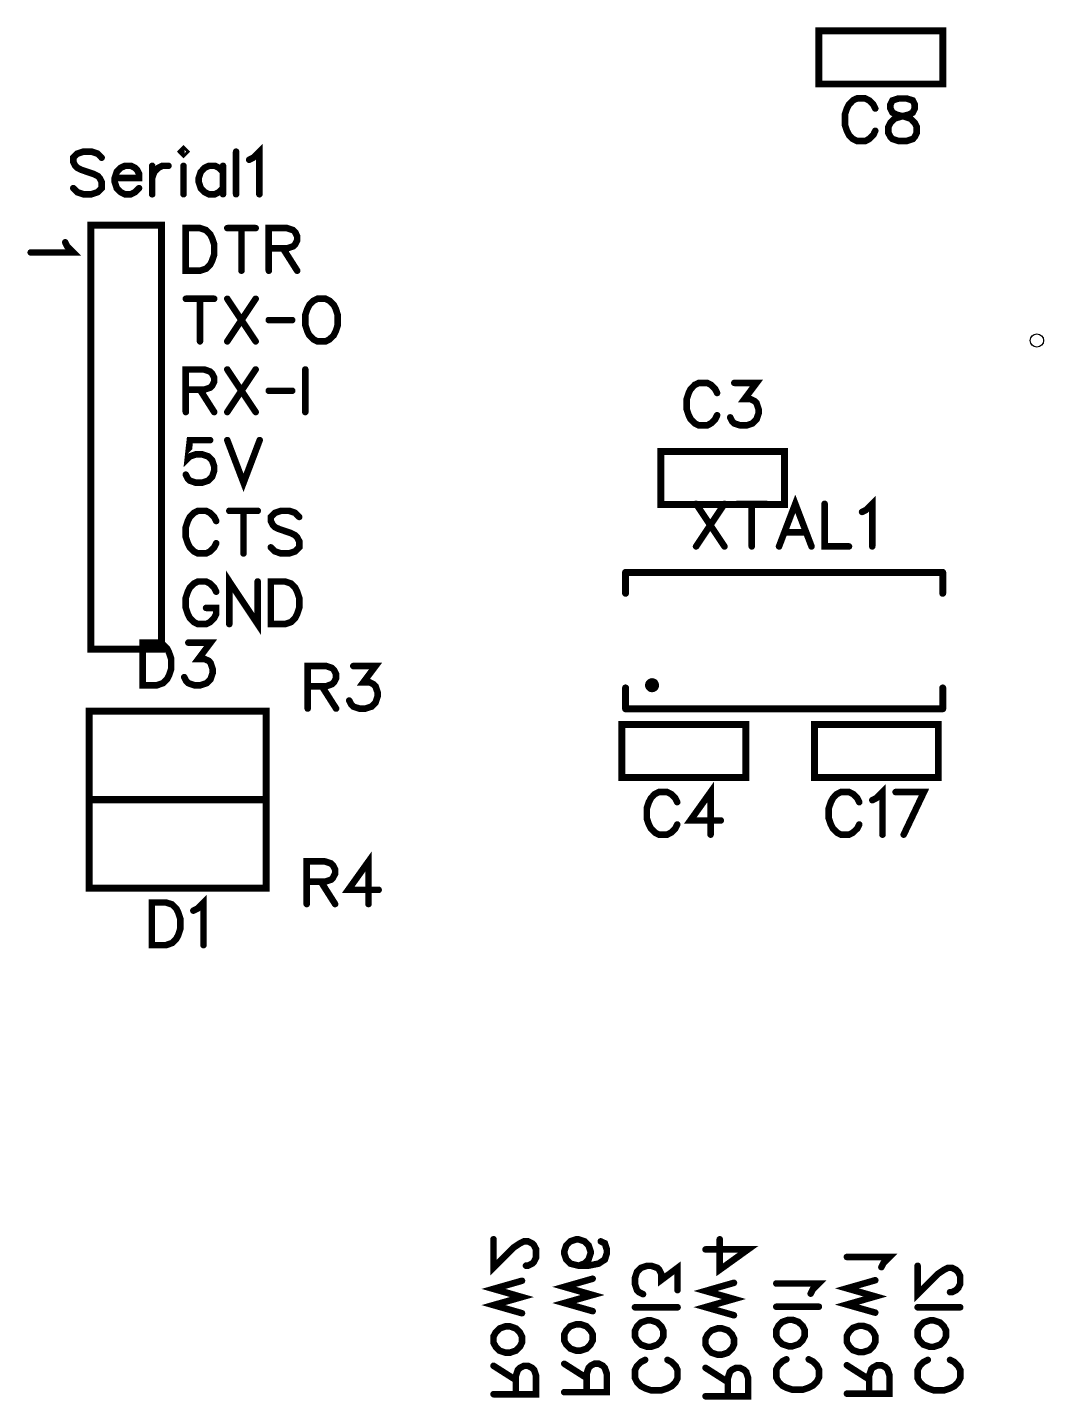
# Model space of a CAD drawing. Extents: x 0.01 to 6.15, y 0 to 8.66.
# Drawn here: x 0.01 to 1.448, y 0.176 to 2.118 of the extents above; entities that cross this region are included whole.
import ezdxf

# ---------------------------------------------------------------- set-up
doc = ezdxf.new("R2010")
doc.units = 0
doc.layers.add('Top_Silk', color=2, linetype='CONTINUOUS')

msp = doc.modelspace()

# ---------------------------------------------------------------- linework, layer by layer
at = {"layer": 'Top_Silk', "linetype": 'CONTINUOUS'}
for points, const_width in [([(1.3053, 2.0377), (1.13, 2.0377), (1.13, 2.1128), (1.3053, 2.1128), (1.3053, 2.0377)], 0.0098), ([(1.2098, 2.003), (1.207, 2.0087), (1.2012, 2.0145), (1.1955, 2.0173), (1.184, 2.0173), (1.1782, 2.0145), (1.1725, 2.0087), (1.1696, 2.003), (1.1668, 1.9944), (1.1668, 1.98), (1.1696, 1.9714), (1.1725, 1.9656), (1.1782, 1.9599), (1.184, 1.957), (1.1955, 1.957), (1.2012, 1.9599), (1.207, 1.9656), (1.2098, 1.9714)], 0.0093), ([(1.2427, 2.0172), (1.2341, 2.0144), (1.2312, 2.0087), (1.2312, 2.0029), (1.2341, 1.9972), (1.2398, 1.9943), (1.2513, 1.9914), (1.2599, 1.9886), (1.2656, 1.9828), (1.2685, 1.9771), (1.2685, 1.9685), (1.2656, 1.9628), (1.2628, 1.9599), (1.2541, 1.957), (1.2427, 1.957), (1.2341, 1.9599), (1.2312, 1.9628), (1.2283, 1.9685), (1.2283, 1.9771), (1.2312, 1.9828), (1.237, 1.9886), (1.2455, 1.9914), (1.257, 1.9943), (1.2628, 1.9972), (1.2656, 2.0029), (1.2656, 2.0087), (1.2628, 2.0144), (1.2541, 2.0172), (1.2427, 2.0172)], 0.0093), ([(0.1152, 1.9334), (0.1095, 1.9391), (0.1008, 1.942), (0.0894, 1.942), (0.0807, 1.9391), (0.075, 1.9334), (0.075, 1.9277), (0.0779, 1.9219), (0.0807, 1.9191), (0.0864, 1.9162), (0.1037, 1.9104), (0.1095, 1.9076), (0.1123, 1.9047), (0.1152, 1.899), (0.1152, 1.8903), (0.1095, 1.8846), (0.1008, 1.8817), (0.0894, 1.8817), (0.0807, 1.8846), (0.075, 1.8903)], 0.0093), ([(0.2282, 1.942), (0.231, 1.9391), (0.2339, 1.942), (0.231, 1.9449), (0.2282, 1.942)], 0.0093), ([(0.3054, 1.942), (0.3054, 1.8817)], 0.0093), ([(0.324, 1.9305), (0.3297, 1.9334), (0.3383, 1.9419), (0.3383, 1.8817)], 0.0093), ([(0.1337, 1.9047), (0.1681, 1.9047), (0.1681, 1.9104), (0.1653, 1.9162), (0.1624, 1.9191), (0.1566, 1.9219), (0.148, 1.9219), (0.1423, 1.9191), (0.1365, 1.9133), (0.1337, 1.9047), (0.1337, 1.899), (0.1365, 1.8903), (0.1423, 1.8846), (0.148, 1.8817), (0.1566, 1.8817), (0.1624, 1.8846), (0.1681, 1.8903)], 0.0093), ([(0.1866, 1.9219), (0.1866, 1.8817)], 0.0093), ([(0.1866, 1.9047), (0.1896, 1.9133), (0.1953, 1.9191), (0.201, 1.9219), (0.2097, 1.9219)], 0.0093), ([(0.231, 1.9219), (0.231, 1.8817)], 0.0093), ([(0.2869, 1.9133), (0.2812, 1.9191), (0.2754, 1.9219), (0.2669, 1.9219), (0.2611, 1.9191), (0.2554, 1.9133), (0.2525, 1.9047), (0.2525, 1.899), (0.2554, 1.8903), (0.2611, 1.8846), (0.2669, 1.8817), (0.2754, 1.8817), (0.2812, 1.8846), (0.2869, 1.8903)], 0.0093), ([(0.2869, 1.9219), (0.2869, 1.8817)], 0.0093), ([(0.2, 1.8381), (0.1, 1.8381), (0.1, 1.238), (0.2, 1.238), (0.2, 1.8381)], 0.0098), ([(0.2342, 1.8338), (0.2342, 1.7735), (0.2543, 1.7735), (0.2629, 1.7764), (0.2687, 1.7821), (0.2715, 1.7879), (0.2744, 1.7964), (0.2744, 1.8108), (0.2715, 1.8195), (0.2687, 1.8252), (0.2629, 1.8309), (0.2543, 1.8338), (0.2342, 1.8338)], 0.0093), ([(0.2929, 1.8338), (0.3331, 1.8338)], 0.0093), ([(0.313, 1.8338), (0.313, 1.7735)], 0.0093), ([(0.3516, 1.8051), (0.3774, 1.8051), (0.3861, 1.808), (0.389, 1.8108), (0.3918, 1.8165), (0.3918, 1.8223), (0.389, 1.828), (0.3861, 1.8309), (0.3774, 1.8338), (0.3516, 1.8338), (0.3516, 1.7735)], 0.0093), ([(0.0636, 1.8137), (0.0665, 1.8079), (0.0751, 1.7993), (0.0148, 1.7993)], 0.0093), ([(0.3717, 1.8051), (0.3918, 1.7735)], 0.0093), ([(0.2342, 1.7338), (0.2744, 1.7338)], 0.0093), ([(0.2543, 1.7338), (0.2543, 1.6735)], 0.0093), ([(0.2929, 1.7338), (0.3331, 1.6735)], 0.0093), ([(0.3331, 1.7338), (0.2929, 1.6735)], 0.0093), ([(0.4206, 1.7338), (0.4148, 1.7309), (0.4091, 1.7252), (0.4062, 1.7195), (0.4033, 1.7108), (0.4033, 1.6965), (0.4062, 1.6879), (0.4091, 1.6821), (0.4148, 1.6764), (0.4206, 1.6735), (0.432, 1.6735), (0.4377, 1.6764), (0.4435, 1.6821), (0.4464, 1.6879), (0.4492, 1.6965), (0.4492, 1.7108), (0.4464, 1.7195), (0.4435, 1.7252), (0.4377, 1.7309), (0.432, 1.7338), (0.4206, 1.7338)], 0.0093), ([(0.3516, 1.7036), (0.3848, 1.7036)], 0.0093), ([(0.2342, 1.6051), (0.26, 1.6051), (0.2686, 1.608), (0.2715, 1.6109), (0.2744, 1.6166), (0.2744, 1.6223), (0.2715, 1.628), (0.2686, 1.6309), (0.26, 1.6338), (0.2342, 1.6338), (0.2342, 1.5735)], 0.0093), ([(0.2929, 1.6338), (0.3331, 1.5735)], 0.0093), ([(0.3331, 1.6338), (0.2929, 1.5735)], 0.0093), ([(0.4033, 1.6338), (0.4033, 1.5735)], 0.0093), ([(0.986, 1.6005), (0.9831, 1.6062), (0.9774, 1.612), (0.9717, 1.6148), (0.9602, 1.6148), (0.9544, 1.612), (0.9487, 1.6062), (0.9458, 1.6005), (0.943, 1.5919), (0.943, 1.5775), (0.9458, 1.569), (0.9487, 1.5632), (0.9544, 1.5575), (0.9602, 1.5546), (0.9717, 1.5546), (0.9774, 1.5575), (0.9831, 1.5632), (0.986, 1.569)], 0.0093), ([(1.0103, 1.6148), (1.0418, 1.6148), (1.0246, 1.5918), (1.0332, 1.5918), (1.0389, 1.589), (1.0418, 1.5861), (1.0447, 1.5775), (1.0447, 1.5718), (1.0418, 1.5632), (1.0361, 1.5574), (1.0275, 1.5546), (1.0189, 1.5546), (1.0103, 1.5574), (1.0074, 1.5603), (1.0045, 1.566)], 0.0093), ([(0.2543, 1.6051), (0.2744, 1.5735)], 0.0093), ([(0.3516, 1.6036), (0.3848, 1.6036)], 0.0093), ([(0.2686, 1.5337), (0.24, 1.5337), (0.2371, 1.5079), (0.24, 1.5108), (0.2486, 1.5137), (0.2571, 1.5137), (0.2658, 1.5108), (0.2715, 1.5051), (0.2744, 1.4965), (0.2744, 1.4908), (0.2715, 1.4821), (0.2658, 1.4764), (0.2571, 1.4735), (0.2486, 1.4735), (0.24, 1.4764), (0.2371, 1.4793), (0.2342, 1.485)], 0.0093), ([(0.2929, 1.5338), (0.3159, 1.4735), (0.3388, 1.5338)], 0.0093), ([(0.9062, 1.5177), (1.0815, 1.5177), (1.0815, 1.4426), (0.9062, 1.4426), (0.9062, 1.5177)], 0.0098), ([(1.1196, 1.3834), (1.0966, 1.4437), (1.0736, 1.3834)], 0.0093), ([(0.2772, 1.4194), (0.2744, 1.4251), (0.2686, 1.4309), (0.2629, 1.4338), (0.2514, 1.4338), (0.2457, 1.4309), (0.24, 1.4251), (0.2371, 1.4194), (0.2342, 1.4108), (0.2342, 1.3964), (0.2371, 1.3879), (0.24, 1.3821), (0.2457, 1.3764), (0.2514, 1.3735), (0.2629, 1.3735), (0.2686, 1.3764), (0.2744, 1.3821), (0.2772, 1.3879)], 0.0093), ([(0.2958, 1.4338), (0.336, 1.4338)], 0.0093), ([(0.3159, 1.4338), (0.3159, 1.3735)], 0.0093), ([(0.3947, 1.4251), (0.389, 1.4309), (0.3804, 1.4338), (0.3689, 1.4338), (0.3603, 1.4309), (0.3545, 1.4251), (0.3545, 1.4194), (0.3574, 1.4137), (0.3603, 1.4108), (0.366, 1.408), (0.3832, 1.4022), (0.389, 1.3993), (0.3918, 1.3964), (0.3947, 1.3907), (0.3947, 1.3821), (0.389, 1.3764), (0.3804, 1.3735), (0.3689, 1.3735), (0.3603, 1.3764), (0.3545, 1.3821)], 0.0093), ([(0.9562, 1.4437), (0.9964, 1.3834)], 0.0093), ([(0.9964, 1.4437), (0.9562, 1.3834)], 0.0093), ([(1.0149, 1.4437), (1.0551, 1.4437)], 0.0093), ([(1.035, 1.4437), (1.035, 1.3834)], 0.0093), ([(1.1381, 1.4437), (1.1381, 1.3834), (1.1725, 1.3834)], 0.0093), ([(1.1911, 1.4322), (1.1968, 1.4351), (1.2055, 1.4436), (1.2055, 1.3834)], 0.0093), ([(1.0823, 1.4035), (1.111, 1.4035)], 0.0093), ([(0.336, 1.3338), (0.336, 1.2735), (0.2958, 1.3338), (0.2958, 1.2735)], 0.0093), ([(0.8564, 1.3171), (0.8564, 1.3466)], 0.0098), ([(0.8564, 1.3466), (1.3052, 1.3466)], 0.0098), ([(1.3052, 1.3171), (1.3052, 1.3466)], 0.0098), ([(0.2772, 1.3194), (0.2744, 1.3251), (0.2686, 1.3309), (0.2629, 1.3338), (0.2514, 1.3338), (0.2457, 1.3309), (0.24, 1.3251), (0.2371, 1.3194), (0.2342, 1.3108), (0.2342, 1.2964), (0.2371, 1.2879), (0.24, 1.2821), (0.2457, 1.2764), (0.2514, 1.2735), (0.2629, 1.2735), (0.2686, 1.2764), (0.2744, 1.2821), (0.2772, 1.2879), (0.2772, 1.2964), (0.2629, 1.2964)], 0.0093), ([(0.3545, 1.3338), (0.3545, 1.2735), (0.3746, 1.2735), (0.3832, 1.2764), (0.389, 1.2821), (0.3918, 1.2879), (0.3947, 1.2964), (0.3947, 1.3108), (0.3918, 1.3194), (0.389, 1.3251), (0.3832, 1.3309), (0.3746, 1.3338), (0.3545, 1.3338)], 0.0093), ([(0.1733, 1.2473), (0.1733, 1.187), (0.1934, 1.187), (0.202, 1.19), (0.2078, 1.1957), (0.2106, 1.2014), (0.2135, 1.21), (0.2135, 1.2244), (0.2106, 1.233), (0.2078, 1.2387), (0.202, 1.2445), (0.1934, 1.2473), (0.1733, 1.2473)], 0.0093), ([(0.2378, 1.2473), (0.2693, 1.2473), (0.2521, 1.2243), (0.2607, 1.2243), (0.2665, 1.2215), (0.2693, 1.2186), (0.2722, 1.21), (0.2722, 1.2043), (0.2693, 1.1957), (0.2636, 1.1899), (0.255, 1.187), (0.2464, 1.187), (0.2378, 1.1899), (0.2349, 1.1928), (0.232, 1.1985)], 0.0093), ([(0.4067, 1.1855), (0.4325, 1.1855), (0.4411, 1.1885), (0.444, 1.1913), (0.4469, 1.197), (0.4469, 1.2028), (0.444, 1.2085), (0.4411, 1.2114), (0.4325, 1.2143), (0.4067, 1.2143), (0.4067, 1.154)], 0.0093), ([(0.4712, 1.2142), (0.5027, 1.2142), (0.4855, 1.1912), (0.4941, 1.1912), (0.4998, 1.1884), (0.5027, 1.1855), (0.5056, 1.1769), (0.5056, 1.1712), (0.5027, 1.1626), (0.497, 1.1568), (0.4884, 1.154), (0.4798, 1.154), (0.4712, 1.1568), (0.4683, 1.1597), (0.4654, 1.1654)], 0.0093), ([(0.4268, 1.1855), (0.4469, 1.154)], 0.0093), ([(0.8564, 1.1537), (0.8564, 1.1832)], 0.0098), ([(0.8989, 1.187), (0.8987, 1.1886), (0.898, 1.19), (0.8969, 1.1911), (0.8955, 1.1918), (0.8939, 1.1921), (0.8924, 1.1918), (0.891, 1.1911), (0.8899, 1.19), (0.8891, 1.1886), (0.8889, 1.187), (0.8891, 1.1855), (0.8899, 1.1841), (0.891, 1.183), (0.8924, 1.1823), (0.8939, 1.182), (0.8955, 1.1823), (0.8969, 1.183), (0.898, 1.1841), (0.8987, 1.1855), (0.8989, 1.187)], 0.0098), ([(1.3052, 1.1537), (1.3052, 1.1832)], 0.0098), ([(0.0976, 1.1502), (0.348, 1.1502), (0.348, 1.025), (0.0976, 1.025), (0.0976, 1.1502)], 0.0098), ([(0.8564, 1.1537), (1.3052, 1.1537)], 0.0098), ([(0.8512, 1.1314), (1.0265, 1.1314), (1.0265, 1.0563), (0.8512, 1.0563), (0.8512, 1.1314)], 0.0098), ([(1.299, 1.0563), (1.1237, 1.0563), (1.1237, 1.1314), (1.299, 1.1314), (1.299, 1.0563)], 0.0098), ([(0.9768, 0.9756), (0.9768, 1.0359), (0.9481, 0.9957), (0.9911, 0.9957)], 0.0093), ([(0.0976, 1.0252), (0.348, 1.0252), (0.348, 0.9), (0.0976, 0.9), (0.0976, 1.0252)], 0.0098), ([(0.9296, 1.0216), (0.9267, 1.0273), (0.921, 1.0331), (0.9153, 1.0359), (0.9038, 1.0359), (0.898, 1.0331), (0.8923, 1.0273), (0.8894, 1.0216), (0.8865, 1.013), (0.8865, 0.9986), (0.8894, 0.99), (0.8923, 0.9843), (0.898, 0.9786), (0.9038, 0.9756), (0.9153, 0.9756), (0.921, 0.9786), (0.9267, 0.9843), (0.9296, 0.99)], 0.0093), ([(1.1871, 1.0216), (1.1842, 1.0273), (1.1784, 1.0331), (1.1727, 1.0359), (1.1613, 1.0359), (1.1555, 1.0331), (1.1498, 1.0273), (1.1469, 1.0216), (1.144, 1.013), (1.144, 0.9986), (1.1469, 0.99), (1.1498, 0.9843), (1.1555, 0.9786), (1.1613, 0.9756), (1.1727, 0.9756), (1.1784, 0.9786), (1.1842, 0.9843), (1.1871, 0.99)], 0.0093), ([(1.2056, 1.0244), (1.2114, 1.0273), (1.22, 1.0359), (1.22, 0.9756)], 0.0093), ([(1.25, 0.9756), (1.2787, 1.0359), (1.2385, 1.0359)], 0.0093), ([(0.4927, 0.8774), (0.4927, 0.9376), (0.464, 0.8975), (0.507, 0.8975)], 0.0093), ([(0.4053, 0.909), (0.4311, 0.909), (0.4397, 0.9119), (0.4426, 0.9148), (0.4455, 0.9205), (0.4455, 0.9262), (0.4426, 0.9319), (0.4397, 0.9349), (0.4311, 0.9377), (0.4053, 0.9377), (0.4053, 0.8774)], 0.0093), ([(0.4254, 0.909), (0.4455, 0.8774)], 0.0093), ([(0.1862, 0.8796), (0.1862, 0.8193), (0.2063, 0.8193), (0.2149, 0.8223), (0.2207, 0.828), (0.2236, 0.8337), (0.2264, 0.8423), (0.2264, 0.8567), (0.2236, 0.8653), (0.2207, 0.871), (0.2149, 0.8768), (0.2063, 0.8796), (0.1862, 0.8796)], 0.0093), ([(0.2449, 0.8681), (0.2507, 0.871), (0.2593, 0.8796), (0.2593, 0.8193)], 0.0093), ([(0.7155, 0.3658), (0.7184, 0.3658), (0.7242, 0.3687), (0.727, 0.3715), (0.7299, 0.3773), (0.7299, 0.3888), (0.727, 0.3945), (0.7242, 0.3973), (0.7184, 0.4002), (0.7127, 0.4002), (0.7069, 0.3973), (0.6984, 0.3916), (0.6696, 0.3629), (0.6696, 0.4031)], 0.0093), ([(0.8214, 0.4002), (0.8271, 0.3974), (0.8299, 0.3888), (0.8299, 0.3831), (0.8271, 0.3744), (0.8184, 0.3687), (0.8041, 0.3658), (0.7898, 0.3658), (0.7783, 0.3687), (0.7726, 0.3744), (0.7697, 0.3831), (0.7697, 0.3859), (0.7726, 0.3945), (0.7783, 0.4002), (0.7869, 0.4031), (0.7898, 0.4031), (0.7984, 0.4002), (0.8041, 0.3945), (0.807, 0.3859), (0.807, 0.3831), (0.8041, 0.3744), (0.7984, 0.3687), (0.7898, 0.3658)], 0.0093), ([(0.9696, 0.3888), (1.0298, 0.3888), (0.9897, 0.36), (0.9897, 0.4031)], 0.0093), ([(0.93, 0.3312), (0.93, 0.3627), (0.907, 0.3455), (0.907, 0.3541), (0.9042, 0.3598), (0.9013, 0.3627), (0.8927, 0.3656), (0.887, 0.3656), (0.8784, 0.3627), (0.8726, 0.357), (0.8698, 0.3483), (0.8698, 0.3397), (0.8726, 0.3312), (0.8755, 0.3283), (0.8812, 0.3254)], 0.0093), ([(1.2184, 0.3637), (1.2213, 0.3695), (1.2299, 0.3781), (1.1696, 0.3781)], 0.0093), ([(1.3156, 0.3283), (1.3184, 0.3283), (1.3242, 0.3312), (1.3271, 0.334), (1.3299, 0.3398), (1.3299, 0.3513), (1.3271, 0.357), (1.3242, 0.3598), (1.3184, 0.3627), (1.3127, 0.3627), (1.307, 0.3598), (1.2984, 0.3541), (1.2697, 0.3254), (1.2697, 0.3656)], 0.0093), ([(0.8099, 0.3014), (0.7697, 0.3129), (0.8099, 0.3243), (0.7697, 0.3358), (0.8099, 0.3473)], 0.0093), ([(1.2098, 0.2993), (1.1696, 0.3107), (1.2098, 0.3222), (1.1696, 0.3337), (1.2098, 0.3452)], 0.0093), ([(0.7098, 0.2985), (0.6696, 0.31), (0.7098, 0.3214), (0.6696, 0.3329), (0.7098, 0.3444)], 0.0093), ([(1.0098, 0.2956), (0.9696, 0.3071), (1.0098, 0.3186), (0.9696, 0.33), (1.0098, 0.3415)], 0.0093), ([(1.1184, 0.3262), (1.1213, 0.332), (1.1299, 0.3406), (1.0697, 0.3406)], 0.0093), ([(0.93, 0.3069), (0.8698, 0.3069)], 0.0093), ([(1.13, 0.3077), (1.0697, 0.3077)], 0.0093), ([(1.33, 0.3069), (1.2697, 0.3069)], 0.0093), ([(0.9099, 0.2653), (0.9071, 0.2596), (0.9013, 0.2539), (0.8927, 0.251), (0.887, 0.251), (0.8784, 0.2539), (0.8727, 0.2596), (0.8698, 0.2653), (0.8698, 0.274), (0.8727, 0.2797), (0.8784, 0.2854), (0.887, 0.2883), (0.8927, 0.2883), (0.9013, 0.2854), (0.9071, 0.2797), (0.9099, 0.274), (0.9099, 0.2653)], 0.0093), ([(1.1099, 0.2661), (1.107, 0.2604), (1.1012, 0.2547), (1.0926, 0.2518), (1.0869, 0.2518), (1.0783, 0.2547), (1.0726, 0.2604), (1.0697, 0.2661), (1.0697, 0.2748), (1.0726, 0.2805), (1.0783, 0.2862), (1.0869, 0.2892), (1.0926, 0.2892), (1.1012, 0.2862), (1.107, 0.2805), (1.1099, 0.2748), (1.1099, 0.2661)], 0.0093), ([(1.3099, 0.2653), (1.307, 0.2596), (1.3013, 0.2539), (1.2926, 0.251), (1.2869, 0.251), (1.2783, 0.2539), (1.2726, 0.2596), (1.2697, 0.2653), (1.2697, 0.274), (1.2726, 0.2797), (1.2783, 0.2854), (1.2869, 0.2883), (1.2926, 0.2883), (1.3013, 0.2854), (1.307, 0.2797), (1.3099, 0.274), (1.3099, 0.2653)], 0.0093), ([(0.7098, 0.2569), (0.707, 0.2512), (0.7012, 0.2455), (0.6926, 0.2426), (0.6869, 0.2426), (0.6783, 0.2455), (0.6726, 0.2512), (0.6696, 0.2569), (0.6696, 0.2656), (0.6726, 0.2713), (0.6783, 0.277), (0.6869, 0.28), (0.6926, 0.28), (0.7012, 0.277), (0.707, 0.2713), (0.7098, 0.2656), (0.7098, 0.2569)], 0.0093), ([(0.8099, 0.2599), (0.807, 0.2542), (0.8013, 0.2484), (0.7926, 0.2455), (0.7869, 0.2455), (0.7783, 0.2484), (0.7726, 0.2542), (0.7697, 0.2599), (0.7697, 0.2685), (0.7726, 0.2742), (0.7783, 0.28), (0.7869, 0.2829), (0.7926, 0.2829), (0.8013, 0.28), (0.807, 0.2742), (0.8099, 0.2685), (0.8099, 0.2599)], 0.0093), ([(1.0098, 0.2541), (1.007, 0.2484), (1.0012, 0.2426), (0.9926, 0.2398), (0.9869, 0.2398), (0.9782, 0.2426), (0.9725, 0.2484), (0.9696, 0.2541), (0.9696, 0.2627), (0.9725, 0.2685), (0.9782, 0.2742), (0.9869, 0.2771), (0.9926, 0.2771), (1.0012, 0.2742), (1.007, 0.2685), (1.0098, 0.2627), (1.0098, 0.2541)], 0.0093), ([(1.2098, 0.2577), (1.207, 0.252), (1.2012, 0.2462), (1.1926, 0.2434), (1.1869, 0.2434), (1.1783, 0.2462), (1.1726, 0.252), (1.1696, 0.2577), (1.1696, 0.2663), (1.1726, 0.2721), (1.1783, 0.2778), (1.1869, 0.2807), (1.1926, 0.2807), (1.2012, 0.2778), (1.207, 0.2721), (1.2098, 0.2663), (1.2098, 0.2577)], 0.0093), ([(0.9157, 0.2325), (0.9214, 0.2296), (0.9272, 0.2239), (0.93, 0.2182), (0.93, 0.2067), (0.9272, 0.2009), (0.9214, 0.1952), (0.9157, 0.1923), (0.9071, 0.1894), (0.8927, 0.1894), (0.8841, 0.1923), (0.8784, 0.1952), (0.8727, 0.2009), (0.8698, 0.2067), (0.8698, 0.2182), (0.8727, 0.2239), (0.8784, 0.2296), (0.8841, 0.2325)], 0.0093), ([(1.1156, 0.2333), (1.1213, 0.2304), (1.1271, 0.2247), (1.13, 0.219), (1.13, 0.2075), (1.1271, 0.2017), (1.1213, 0.196), (1.1156, 0.1931), (1.107, 0.1903), (1.0926, 0.1903), (1.0841, 0.1931), (1.0783, 0.196), (1.0726, 0.2017), (1.0697, 0.2075), (1.0697, 0.219), (1.0726, 0.2247), (1.0783, 0.2304), (1.0841, 0.2333)], 0.0093), ([(1.3157, 0.2325), (1.3214, 0.2296), (1.3271, 0.2239), (1.33, 0.2182), (1.33, 0.2067), (1.3271, 0.2009), (1.3214, 0.1952), (1.3157, 0.1923), (1.307, 0.1894), (1.2926, 0.1894), (1.2841, 0.1923), (1.2783, 0.1952), (1.2726, 0.2009), (1.2697, 0.2067), (1.2697, 0.2182), (1.2726, 0.2239), (1.2783, 0.2296), (1.2841, 0.2325)], 0.0093), ([(0.7012, 0.1839), (0.7012, 0.2097), (0.7041, 0.2183), (0.707, 0.2212), (0.7127, 0.2241), (0.7185, 0.2241), (0.7242, 0.2212), (0.7271, 0.2183), (0.7299, 0.2097), (0.7299, 0.1839), (0.6696, 0.1839)], 0.0093), ([(0.7012, 0.204), (0.6696, 0.2241)], 0.0093), ([(0.8013, 0.1868), (0.8013, 0.2126), (0.8042, 0.2212), (0.807, 0.2242), (0.8127, 0.227), (0.8185, 0.227), (0.8242, 0.2242), (0.8271, 0.2212), (0.83, 0.2126), (0.83, 0.1868), (0.7697, 0.1868)], 0.0093), ([(0.8013, 0.2069), (0.7697, 0.227)], 0.0093), ([(1.0012, 0.181), (1.0012, 0.2068), (1.0041, 0.2155), (1.007, 0.2184), (1.0127, 0.2212), (1.0184, 0.2212), (1.0241, 0.2184), (1.0271, 0.2155), (1.0299, 0.2068), (1.0299, 0.181), (0.9696, 0.181)], 0.0093), ([(1.0012, 0.2011), (0.9696, 0.2212)], 0.0093), ([(1.2012, 0.1847), (1.2012, 0.2105), (1.2041, 0.2191), (1.207, 0.222), (1.2127, 0.2249), (1.2185, 0.2249), (1.2242, 0.222), (1.2271, 0.2191), (1.2299, 0.2105), (1.2299, 0.1847), (1.1696, 0.1847)], 0.0093), ([(1.2012, 0.2048), (1.1696, 0.2249)], 0.0093)]:
    msp.add_lwpolyline(points, dxfattribs=dict(at, const_width=const_width))
for points, const_width in [([(1.2403, 2.0172, 1), (1.245, 2.0172, 1), (1.2403, 2.0172, 1)], 0.0046), ([(1.2075, 2.003, 1), (1.2121, 2.003, 1), (1.2075, 2.003, 1)], 0.0046), ([(1.2075, 1.9714, 1), (1.2121, 1.9714, 1), (1.2075, 1.9714, 1)], 0.0046), ([(0.2259, 1.942, 1), (0.2305, 1.942, 1), (0.2259, 1.942, 1)], 0.0046), ([(0.3031, 1.942, 1), (0.3077, 1.942, 1), (0.3031, 1.942, 1)], 0.0046), ([(0.1128, 1.9334, 1), (0.1175, 1.9334, 1), (0.1128, 1.9334, 1)], 0.0046), ([(0.1843, 1.9219, 1), (0.189, 1.9219, 1), (0.1843, 1.9219, 1)], 0.0046), ([(0.2073, 1.9219, 1), (0.212, 1.9219, 1), (0.2073, 1.9219, 1)], 0.0046), ([(0.2287, 1.9219, 1), (0.2333, 1.9219, 1), (0.2287, 1.9219, 1)], 0.0046), ([(0.2846, 1.9219, 1), (0.2892, 1.9219, 1), (0.2846, 1.9219, 1)], 0.0046), ([(0.3216, 1.9305, 1), (0.3263, 1.9305, 1), (0.3216, 1.9305, 1)], 0.0046), ([(0.1314, 1.9047, 1), (0.136, 1.9047, 1), (0.1314, 1.9047, 1)], 0.0046), ([(0.1843, 1.9047, 1), (0.189, 1.9047, 1), (0.1843, 1.9047, 1)], 0.0046), ([(0.2846, 1.9133, 1), (0.2892, 1.9133, 1), (0.2846, 1.9133, 1)], 0.0046), ([(0.0727, 1.8903, 1), (0.0773, 1.8903, 1), (0.0727, 1.8903, 1)], 0.0046), ([(0.1658, 1.8903, 1), (0.1704, 1.8903, 1), (0.1658, 1.8903, 1)], 0.0046), ([(0.1843, 1.8817, 1), (0.189, 1.8817, 1), (0.1843, 1.8817, 1)], 0.0046), ([(0.2287, 1.8817, 1), (0.2333, 1.8817, 1), (0.2287, 1.8817, 1)], 0.0046), ([(0.2846, 1.8903, 1), (0.2892, 1.8903, 1), (0.2846, 1.8903, 1)], 0.0046), ([(0.2846, 1.8817, 1), (0.2892, 1.8817, 1), (0.2846, 1.8817, 1)], 0.0046), ([(0.3031, 1.8817, 1), (0.3077, 1.8817, 1), (0.3031, 1.8817, 1)], 0.0046), ([(0.336, 1.8817, 1), (0.3407, 1.8817, 1), (0.336, 1.8817, 1)], 0.0046), ([(0.2319, 1.8338, 1), (0.2365, 1.8338, 1), (0.2319, 1.8338, 1)], 0.0046), ([(0.2906, 1.8338, 1), (0.2952, 1.8338, 1), (0.2906, 1.8338, 1)], 0.0046), ([(0.3107, 1.8338, 1), (0.3153, 1.8338, 1), (0.3107, 1.8338, 1)], 0.0046), ([(0.3308, 1.8338, 1), (0.3354, 1.8338, 1), (0.3308, 1.8338, 1)], 0.0046), ([(0.0613, 1.8137, 1), (0.0659, 1.8137, 1), (0.0613, 1.8137, 1)], 0.0046), ([(0.3493, 1.8051, 1), (0.354, 1.8051, 1), (0.3493, 1.8051, 1)], 0.0046), ([(0.3694, 1.8051, 1), (0.3741, 1.8051, 1), (0.3694, 1.8051, 1)], 0.0046), ([(0.0125, 1.7993, 1), (0.0171, 1.7993, 1), (0.0125, 1.7993, 1)], 0.0046), ([(0.3107, 1.7735, 1), (0.3153, 1.7735, 1), (0.3107, 1.7735, 1)], 0.0046), ([(0.3493, 1.7735, 1), (0.354, 1.7735, 1), (0.3493, 1.7735, 1)], 0.0046), ([(0.3895, 1.7735, 1), (0.3941, 1.7735, 1), (0.3895, 1.7735, 1)], 0.0046), ([(0.2319, 1.7338, 1), (0.2365, 1.7338, 1), (0.2319, 1.7338, 1)], 0.0046), ([(0.252, 1.7338, 1), (0.2566, 1.7338, 1), (0.252, 1.7338, 1)], 0.0046), ([(0.2721, 1.7338, 1), (0.2767, 1.7338, 1), (0.2721, 1.7338, 1)], 0.0046), ([(0.2906, 1.7338, 1), (0.2952, 1.7338, 1), (0.2906, 1.7338, 1)], 0.0046), ([(0.3308, 1.7338, 1), (0.3354, 1.7338, 1), (0.3308, 1.7338, 1)], 0.0046), ([(0.4183, 1.7338, 1), (0.4229, 1.7338, 1), (0.4183, 1.7338, 1)], 0.0046), ([(0.3493, 1.7036, 1), (0.354, 1.7036, 1), (0.3493, 1.7036, 1)], 0.0046), ([(0.3825, 1.7036, 1), (0.3871, 1.7036, 1), (0.3825, 1.7036, 1)], 0.0046), ([(0.252, 1.6735, 1), (0.2566, 1.6735, 1), (0.252, 1.6735, 1)], 0.0046), ([(0.2906, 1.6735, 1), (0.2952, 1.6735, 1), (0.2906, 1.6735, 1)], 0.0046), ([(0.3308, 1.6735, 1), (0.3354, 1.6735, 1), (0.3308, 1.6735, 1)], 0.0046), ([(0.2906, 1.6338, 1), (0.2952, 1.6338, 1), (0.2906, 1.6338, 1)], 0.0046), ([(0.3308, 1.6338, 1), (0.3354, 1.6338, 1), (0.3308, 1.6338, 1)], 0.0046), ([(0.401, 1.6338, 1), (0.4056, 1.6338, 1), (0.401, 1.6338, 1)], 0.0046), ([(1.008, 1.6148, 1), (1.0126, 1.6148, 1), (1.008, 1.6148, 1)], 0.0046), ([(0.2319, 1.6051, 1), (0.2365, 1.6051, 1), (0.2319, 1.6051, 1)], 0.0046), ([(0.252, 1.6051, 1), (0.2566, 1.6051, 1), (0.252, 1.6051, 1)], 0.0046), ([(0.3493, 1.6036, 1), (0.354, 1.6036, 1), (0.3493, 1.6036, 1)], 0.0046), ([(0.3825, 1.6036, 1), (0.3871, 1.6036, 1), (0.3825, 1.6036, 1)], 0.0046), ([(0.9837, 1.6005, 1), (0.9883, 1.6005, 1), (0.9837, 1.6005, 1)], 0.0046), ([(0.2319, 1.5735, 1), (0.2365, 1.5735, 1), (0.2319, 1.5735, 1)], 0.0046), ([(0.2721, 1.5735, 1), (0.2767, 1.5735, 1), (0.2721, 1.5735, 1)], 0.0046), ([(0.2906, 1.5735, 1), (0.2952, 1.5735, 1), (0.2906, 1.5735, 1)], 0.0046), ([(0.3308, 1.5735, 1), (0.3354, 1.5735, 1), (0.3308, 1.5735, 1)], 0.0046), ([(0.401, 1.5735, 1), (0.4056, 1.5735, 1), (0.401, 1.5735, 1)], 0.0046), ([(0.9837, 1.569, 1), (0.9883, 1.569, 1), (0.9837, 1.569, 1)], 0.0046), ([(1.0022, 1.566, 1), (1.0068, 1.566, 1), (1.0022, 1.566, 1)], 0.0046), ([(0.2663, 1.5337, 1), (0.2709, 1.5337, 1), (0.2663, 1.5337, 1)], 0.0046), ([(0.2906, 1.5338, 1), (0.2952, 1.5338, 1), (0.2906, 1.5338, 1)], 0.0046), ([(0.3365, 1.5338, 1), (0.3411, 1.5338, 1), (0.3365, 1.5338, 1)], 0.0046), ([(0.2319, 1.485, 1), (0.2365, 1.485, 1), (0.2319, 1.485, 1)], 0.0046), ([(0.2935, 1.4338, 1), (0.2981, 1.4338, 1), (0.2935, 1.4338, 1)], 0.0046), ([(0.3136, 1.4338, 1), (0.3182, 1.4338, 1), (0.3136, 1.4338, 1)], 0.0046), ([(0.3336, 1.4338, 1), (0.3383, 1.4338, 1), (0.3336, 1.4338, 1)], 0.0046), ([(0.9539, 1.4437, 1), (0.9585, 1.4437, 1), (0.9539, 1.4437, 1)], 0.0046), ([(0.9941, 1.4437, 1), (0.9987, 1.4437, 1), (0.9941, 1.4437, 1)], 0.0046), ([(1.0126, 1.4437, 1), (1.0172, 1.4437, 1), (1.0126, 1.4437, 1)], 0.0046), ([(1.0327, 1.4437, 1), (1.0373, 1.4437, 1), (1.0327, 1.4437, 1)], 0.0046), ([(1.0528, 1.4437, 1), (1.0574, 1.4437, 1), (1.0528, 1.4437, 1)], 0.0046), ([(1.1358, 1.4437, 1), (1.1404, 1.4437, 1), (1.1358, 1.4437, 1)], 0.0046), ([(1.1888, 1.4322, 1), (1.1934, 1.4322, 1), (1.1888, 1.4322, 1)], 0.0046), ([(0.2749, 1.4194, 1), (0.2796, 1.4194, 1), (0.2749, 1.4194, 1)], 0.0046), ([(0.3924, 1.4251, 1), (0.397, 1.4251, 1), (0.3924, 1.4251, 1)], 0.0046), ([(1.0799, 1.4035, 1), (1.0846, 1.4035, 1), (1.0799, 1.4035, 1)], 0.0046), ([(1.1087, 1.4035, 1), (1.1133, 1.4035, 1), (1.1087, 1.4035, 1)], 0.0046), ([(0.2749, 1.3879, 1), (0.2796, 1.3879, 1), (0.2749, 1.3879, 1)], 0.0046), ([(0.3522, 1.3821, 1), (0.3568, 1.3821, 1), (0.3522, 1.3821, 1)], 0.0046), ([(0.9539, 1.3834, 1), (0.9585, 1.3834, 1), (0.9539, 1.3834, 1)], 0.0046), ([(0.9941, 1.3834, 1), (0.9987, 1.3834, 1), (0.9941, 1.3834, 1)], 0.0046), ([(1.0327, 1.3834, 1), (1.0373, 1.3834, 1), (1.0327, 1.3834, 1)], 0.0046), ([(1.0713, 1.3834, 1), (1.076, 1.3834, 1), (1.0713, 1.3834, 1)], 0.0046), ([(1.1173, 1.3834, 1), (1.1219, 1.3834, 1), (1.1173, 1.3834, 1)], 0.0046), ([(1.1702, 1.3834, 1), (1.1749, 1.3834, 1), (1.1702, 1.3834, 1)], 0.0046), ([(1.2032, 1.3834, 1), (1.2078, 1.3834, 1), (1.2032, 1.3834, 1)], 0.0046), ([(0.3136, 1.3735, 1), (0.3182, 1.3735, 1), (0.3136, 1.3735, 1)], 0.0046), ([(0.854, 1.3466, 1), (0.8589, 1.3466, 1), (0.854, 1.3466, 1)], 0.0049), ([(0.854, 1.3466, 1), (0.8589, 1.3466, 1), (0.854, 1.3466, 1)], 0.0049), ([(1.3028, 1.3466, 1), (1.3077, 1.3466, 1), (1.3028, 1.3466, 1)], 0.0049), ([(1.3028, 1.3466, 1), (1.3077, 1.3466, 1), (1.3028, 1.3466, 1)], 0.0049), ([(0.2749, 1.3194, 1), (0.2796, 1.3194, 1), (0.2749, 1.3194, 1)], 0.0046), ([(0.3336, 1.3338, 1), (0.3383, 1.3338, 1), (0.3336, 1.3338, 1)], 0.0046), ([(0.3522, 1.3338, 1), (0.3568, 1.3338, 1), (0.3522, 1.3338, 1)], 0.0046), ([(0.854, 1.3171, 1), (0.8589, 1.3171, 1), (0.854, 1.3171, 1)], 0.0049), ([(1.3028, 1.3171, 1), (1.3077, 1.3171, 1), (1.3028, 1.3171, 1)], 0.0049), ([(0.2606, 1.2964, 1), (0.2652, 1.2964, 1), (0.2606, 1.2964, 1)], 0.0046), ([(0.2935, 1.2735, 1), (0.2981, 1.2735, 1), (0.2935, 1.2735, 1)], 0.0046), ([(0.171, 1.2473, 1), (0.1756, 1.2473, 1), (0.171, 1.2473, 1)], 0.0046), ([(0.2355, 1.2473, 1), (0.2401, 1.2473, 1), (0.2355, 1.2473, 1)], 0.0046), ([(0.4689, 1.2142, 1), (0.4735, 1.2142, 1), (0.4689, 1.2142, 1)], 0.0046), ([(0.2297, 1.1985, 1), (0.2343, 1.1985, 1), (0.2297, 1.1985, 1)], 0.0046), ([(0.4044, 1.1855, 1), (0.409, 1.1855, 1), (0.4044, 1.1855, 1)], 0.0046), ([(0.4245, 1.1855, 1), (0.4291, 1.1855, 1), (0.4245, 1.1855, 1)], 0.0046), ([(0.854, 1.1832, 1), (0.8589, 1.1832, 1), (0.854, 1.1832, 1)], 0.0049), ([(0.8965, 1.187, 1), (0.9014, 1.187, 1), (0.8965, 1.187, 1)], 0.0049), ([(1.3028, 1.1832, 1), (1.3077, 1.1832, 1), (1.3028, 1.1832, 1)], 0.0049), ([(0.4631, 1.1654, 1), (0.4677, 1.1654, 1), (0.4631, 1.1654, 1)], 0.0046), ([(0.4044, 1.154, 1), (0.409, 1.154, 1), (0.4044, 1.154, 1)], 0.0046), ([(0.4446, 1.154, 1), (0.4492, 1.154, 1), (0.4446, 1.154, 1)], 0.0046), ([(0.854, 1.1537, 1), (0.8589, 1.1537, 1), (0.854, 1.1537, 1)], 0.0049), ([(0.854, 1.1537, 1), (0.8589, 1.1537, 1), (0.854, 1.1537, 1)], 0.0049), ([(1.3028, 1.1537, 1), (1.3077, 1.1537, 1), (1.3028, 1.1537, 1)], 0.0049), ([(1.3028, 1.1537, 1), (1.3077, 1.1537, 1), (1.3028, 1.1537, 1)], 0.0049), ([(1.2033, 1.0244, 1), (1.2079, 1.0244, 1), (1.2033, 1.0244, 1)], 0.0046), ([(1.2362, 1.0359, 1), (1.2408, 1.0359, 1), (1.2362, 1.0359, 1)], 0.0046), ([(0.9273, 1.0216, 1), (0.9319, 1.0216, 1), (0.9273, 1.0216, 1)], 0.0046), ([(1.1847, 1.0216, 1), (1.1894, 1.0216, 1), (1.1847, 1.0216, 1)], 0.0046), ([(0.9273, 0.99, 1), (0.9319, 0.99, 1), (0.9273, 0.99, 1)], 0.0046), ([(0.9888, 0.9957, 1), (0.9935, 0.9957, 1), (0.9888, 0.9957, 1)], 0.0046), ([(1.1847, 0.99, 1), (1.1894, 0.99, 1), (1.1847, 0.99, 1)], 0.0046), ([(0.9745, 0.9756, 1), (0.9791, 0.9756, 1), (0.9745, 0.9756, 1)], 0.0046), ([(1.2177, 0.9756, 1), (1.2223, 0.9756, 1), (1.2177, 0.9756, 1)], 0.0046), ([(1.2477, 0.9756, 1), (1.2523, 0.9756, 1), (1.2477, 0.9756, 1)], 0.0046), ([(0.403, 0.909, 1), (0.4076, 0.909, 1), (0.403, 0.909, 1)], 0.0046), ([(0.4231, 0.909, 1), (0.4277, 0.909, 1), (0.4231, 0.909, 1)], 0.0046), ([(0.5047, 0.8975, 1), (0.5094, 0.8975, 1), (0.5047, 0.8975, 1)], 0.0046), ([(0.1839, 0.8796, 1), (0.1885, 0.8796, 1), (0.1839, 0.8796, 1)], 0.0046), ([(0.403, 0.8774, 1), (0.4076, 0.8774, 1), (0.403, 0.8774, 1)], 0.0046), ([(0.4432, 0.8774, 1), (0.4478, 0.8774, 1), (0.4432, 0.8774, 1)], 0.0046), ([(0.4904, 0.8774, 1), (0.495, 0.8774, 1), (0.4904, 0.8774, 1)], 0.0046), ([(0.2426, 0.8681, 1), (0.2473, 0.8681, 1), (0.2426, 0.8681, 1)], 0.0046), ([(0.257, 0.8193, 1), (0.2616, 0.8193, 1), (0.257, 0.8193, 1)], 0.0046), ([(0.6673, 0.4031, 1), (0.672, 0.4031, 1), (0.6673, 0.4031, 1)], 0.0046), ([(0.9874, 0.4031, 1), (0.992, 0.4031, 1), (0.9874, 0.4031, 1)], 0.0046), ([(0.8191, 0.4002, 1), (0.8237, 0.4002, 1), (0.8191, 0.4002, 1)], 0.0046), ([(0.9673, 0.3888, 1), (0.9719, 0.3888, 1), (0.9673, 0.3888, 1)], 0.0046), ([(0.7132, 0.3658, 1), (0.7179, 0.3658, 1), (0.7132, 0.3658, 1)], 0.0046), ([(0.7875, 0.3658, 1), (0.7921, 0.3658, 1), (0.7875, 0.3658, 1)], 0.0046), ([(1.1673, 0.3781, 1), (1.172, 0.3781, 1), (1.1673, 0.3781, 1)], 0.0046), ([(1.2674, 0.3656, 1), (1.272, 0.3656, 1), (1.2674, 0.3656, 1)], 0.0046), ([(0.8076, 0.3473, 1), (0.8122, 0.3473, 1), (0.8076, 0.3473, 1)], 0.0046), ([(1.2075, 0.3452, 1), (1.2121, 0.3452, 1), (1.2075, 0.3452, 1)], 0.0046), ([(1.2161, 0.3637, 1), (1.2207, 0.3637, 1), (1.2161, 0.3637, 1)], 0.0046), ([(0.7075, 0.3444, 1), (0.7122, 0.3444, 1), (0.7075, 0.3444, 1)], 0.0046), ([(0.9277, 0.3312, 1), (0.9323, 0.3312, 1), (0.9277, 0.3312, 1)], 0.0046), ([(1.0075, 0.3415, 1), (1.0121, 0.3415, 1), (1.0075, 0.3415, 1)], 0.0046), ([(1.0674, 0.3406, 1), (1.072, 0.3406, 1), (1.0674, 0.3406, 1)], 0.0046), ([(1.1161, 0.3262, 1), (1.1207, 0.3262, 1), (1.1161, 0.3262, 1)], 0.0046), ([(1.3133, 0.3283, 1), (1.3179, 0.3283, 1), (1.3133, 0.3283, 1)], 0.0046), ([(0.8674, 0.3069, 1), (0.8721, 0.3069, 1), (0.8674, 0.3069, 1)], 0.0046), ([(0.8789, 0.3254, 1), (0.8835, 0.3254, 1), (0.8789, 0.3254, 1)], 0.0046), ([(0.9277, 0.3069, 1), (0.9324, 0.3069, 1), (0.9277, 0.3069, 1)], 0.0046), ([(1.0674, 0.3077, 1), (1.072, 0.3077, 1), (1.0674, 0.3077, 1)], 0.0046), ([(1.1277, 0.3077, 1), (1.1323, 0.3077, 1), (1.1277, 0.3077, 1)], 0.0046), ([(1.2674, 0.3069, 1), (1.272, 0.3069, 1), (1.2674, 0.3069, 1)], 0.0046), ([(1.3277, 0.3069, 1), (1.3323, 0.3069, 1), (1.3277, 0.3069, 1)], 0.0046), ([(0.7075, 0.2985, 1), (0.7122, 0.2985, 1), (0.7075, 0.2985, 1)], 0.0046), ([(0.8076, 0.3014, 1), (0.8122, 0.3014, 1), (0.8076, 0.3014, 1)], 0.0046), ([(1.0075, 0.2956, 1), (1.0121, 0.2956, 1), (1.0075, 0.2956, 1)], 0.0046), ([(1.2075, 0.2993, 1), (1.2121, 0.2993, 1), (1.2075, 0.2993, 1)], 0.0046), ([(0.7075, 0.2569, 1), (0.7122, 0.2569, 1), (0.7075, 0.2569, 1)], 0.0046), ([(0.8076, 0.2599, 1), (0.8122, 0.2599, 1), (0.8076, 0.2599, 1)], 0.0046), ([(0.9076, 0.2653, 1), (0.9123, 0.2653, 1), (0.9076, 0.2653, 1)], 0.0046), ([(1.0075, 0.2541, 1), (1.0121, 0.2541, 1), (1.0075, 0.2541, 1)], 0.0046), ([(1.1076, 0.2661, 1), (1.1122, 0.2661, 1), (1.1076, 0.2661, 1)], 0.0046), ([(1.2075, 0.2577, 1), (1.2121, 0.2577, 1), (1.2075, 0.2577, 1)], 0.0046), ([(1.3076, 0.2653, 1), (1.3122, 0.2653, 1), (1.3076, 0.2653, 1)], 0.0046), ([(0.8818, 0.2325, 1), (0.8865, 0.2325, 1), (0.8818, 0.2325, 1)], 0.0046), ([(0.9134, 0.2325, 1), (0.918, 0.2325, 1), (0.9134, 0.2325, 1)], 0.0046), ([(1.0818, 0.2333, 1), (1.0864, 0.2333, 1), (1.0818, 0.2333, 1)], 0.0046), ([(1.1133, 0.2333, 1), (1.118, 0.2333, 1), (1.1133, 0.2333, 1)], 0.0046), ([(1.2818, 0.2325, 1), (1.2864, 0.2325, 1), (1.2818, 0.2325, 1)], 0.0046), ([(1.3133, 0.2325, 1), (1.318, 0.2325, 1), (1.3133, 0.2325, 1)], 0.0046), ([(0.6673, 0.2241, 1), (0.672, 0.2241, 1), (0.6673, 0.2241, 1)], 0.0046), ([(0.7674, 0.227, 1), (0.772, 0.227, 1), (0.7674, 0.227, 1)], 0.0046), ([(0.9673, 0.2212, 1), (0.9719, 0.2212, 1), (0.9673, 0.2212, 1)], 0.0046), ([(1.1673, 0.2249, 1), (1.172, 0.2249, 1), (1.1673, 0.2249, 1)], 0.0046), ([(0.6989, 0.204, 1), (0.7035, 0.204, 1), (0.6989, 0.204, 1)], 0.0046), ([(0.799, 0.2069, 1), (0.8036, 0.2069, 1), (0.799, 0.2069, 1)], 0.0046), ([(0.9989, 0.2011, 1), (1.0035, 0.2011, 1), (0.9989, 0.2011, 1)], 0.0046), ([(1.1989, 0.2048, 1), (1.2035, 0.2048, 1), (1.1989, 0.2048, 1)], 0.0046), ([(0.6673, 0.1839, 1), (0.672, 0.1839, 1), (0.6673, 0.1839, 1)], 0.0046), ([(0.6989, 0.1839, 1), (0.7035, 0.1839, 1), (0.6989, 0.1839, 1)], 0.0046), ([(0.7674, 0.1868, 1), (0.772, 0.1868, 1), (0.7674, 0.1868, 1)], 0.0046), ([(0.799, 0.1868, 1), (0.8036, 0.1868, 1), (0.799, 0.1868, 1)], 0.0046), ([(0.9673, 0.181, 1), (0.9719, 0.181, 1), (0.9673, 0.181, 1)], 0.0046), ([(0.9989, 0.181, 1), (1.0035, 0.181, 1), (0.9989, 0.181, 1)], 0.0046), ([(1.1673, 0.1847, 1), (1.172, 0.1847, 1), (1.1673, 0.1847, 1)], 0.0046), ([(1.1989, 0.1847, 1), (1.2035, 0.1847, 1), (1.1989, 0.1847, 1)], 0.0046)]:
    msp.add_lwpolyline(points, format="xyb", dxfattribs=dict(at, const_width=const_width))
at = {"layer": 'Top_Silk'}
msp.add_circle((1.4385, 1.6748), 0.0094, dxfattribs=at)

doc.saveas('drawing.dxf')
